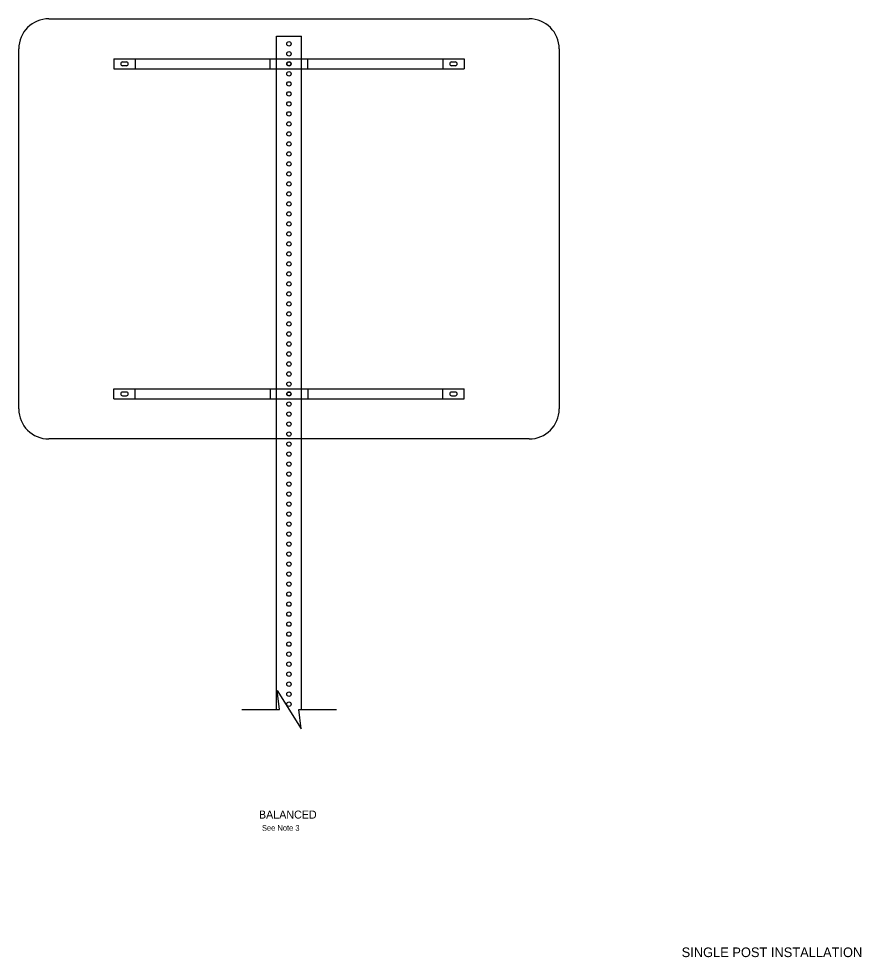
# Model space of a CAD drawing. Extents: x -875.1 to -854.6, y 534.6 to 546.7.
# Drawn here: x -875.09 to -868.08, y 538.09 to 545.91 of the extents above; entities that cross this region are included whole.
import ezdxf

# ---------------------------------------------------------------- set-up
doc = ezdxf.new("R2010")
doc.units = 0
for name, color, linetype in [('str_Misc-Steel-A', 7, 'Continuous'), ('str_Misc-Steel-B', 7, 'Continuous'), ('tcd_NO-PLOT', 7, 'Continuous'), ('tcd_SIGN-ROADSIDE', 7, 'Continuous')]:
    doc.layers.add(name, color=color, linetype=linetype)

msp = doc.modelspace()

# ---------------------------------------------------------------- linework, layer by layer
at = {"layer": 'str_Misc-Steel-A'}
for p, q in [((-874.301, 545.5718), (-871.3843, 545.5718)), ((-874.301, 545.5718), (-874.301, 545.4884)), ((-874.228, 545.5457), (-874.1968, 545.5457)), ((-874.1968, 545.5145), (-874.228, 545.5145)), ((-874.1239, 545.5718), (-874.1239, 545.4884)), ((-872.9989, 545.4884), (-872.9989, 545.5718)), ((-872.6864, 545.4884), (-872.6864, 545.5718)), ((-871.5614, 545.5718), (-871.5614, 545.4884)), ((-871.4885, 545.5457), (-871.4572, 545.5457)), ((-871.4572, 545.5145), (-871.4885, 545.5145)), ((-871.3843, 545.5718), (-871.3843, 545.4884)), ((-874.301, 545.4884), (-871.3843, 545.4884)), ((-874.301, 542.8227), (-871.3843, 542.8227)), ((-874.301, 542.7394), (-874.301, 542.8227)), ((-874.1968, 542.7967), (-874.228, 542.7967)), ((-874.1239, 542.7394), (-874.1239, 542.8227)), ((-872.9989, 542.8227), (-872.9989, 542.7394)), ((-872.6864, 542.8227), (-872.6864, 542.7394)), ((-871.5614, 542.7394), (-871.5614, 542.8227)), ((-871.4572, 542.7967), (-871.4885, 542.7967)), ((-871.3843, 542.7394), (-871.3843, 542.8227)), ((-874.301, 542.7394), (-871.3843, 542.7394)), ((-874.228, 542.7654), (-874.1968, 542.7654)), ((-871.4885, 542.7654), (-871.4572, 542.7654))]:
    msp.add_line(p, q, dxfattribs=at)
for centre in [(-872.8426, 545.5301), (-872.8426, 542.781)]:
    msp.add_circle(centre, 0.0156, dxfattribs=at)
for centre, start, end in [((-874.228, 545.5301), 89.99968, 269.99968), ((-874.1968, 545.5301), 270.00032, 90.00032), ((-871.4885, 545.5301), 89.99968, 269.99968), ((-871.4572, 545.5301), 270.00032, 90.00032), ((-874.228, 542.781), 90.00032, 270.00032), ((-874.1968, 542.781), 269.99968, 89.99968), ((-871.4885, 542.781), 90.00032, 270.00032), ((-871.4572, 542.781), 269.99968, 89.99968)]:
    msp.add_arc(centre, 0.0156, start, end, dxfattribs=at)
at = {"layer": 'str_Misc-Steel-B'}
for centre in [(-872.8426, 545.5301), (-872.8426, 542.781)]:
    msp.add_circle(centre, 0.0182, dxfattribs=at)
at = {"layer": 'tcd_SIGN-ROADSIDE'}
for p, q in [((-872.9468, 545.7597), (-872.7385, 545.7597)), ((-872.9468, 542.4056), (-872.9468, 545.7597)), ((-872.7385, 542.4056), (-872.7385, 545.7597)), ((-870.5926, 545.6556), (-870.5926, 542.6556)), ((-870.8426, 542.4056), (-874.8426, 542.4056)), ((-872.9468, 540.1511), (-872.9468, 542.4056)), ((-872.7385, 540.1511), (-872.7385, 542.4056)), ((-872.9212, 540.1511), (-872.9412, 540.3111)), ((-872.9412, 540.3111), (-872.7412, 539.9911)), ((-873.2358, 540.1511), (-872.9212, 540.1511)), ((-872.7412, 539.9911), (-872.7612, 540.1511)), ((-872.7612, 540.1511), (-872.4465, 540.1511))]:
    msp.add_line(p, q, dxfattribs=at)
for points in [[(-874.8426, 545.9056), (-870.8426, 545.9056)], [(-875.0926, 542.6556), (-875.0926, 545.6556)]]:
    msp.add_lwpolyline(points, dxfattribs=at)
for centre in [(-872.8426, 545.6968), (-872.8426, 545.6134), (-872.8426, 545.4468), (-872.8426, 545.3634), (-872.8426, 545.2801), (-872.8426, 545.1968), (-872.8426, 545.1134), (-872.8426, 545.0301), (-872.8426, 544.9468), (-872.8426, 544.8634), (-872.8426, 544.7801), (-872.8426, 544.6968), (-872.8426, 544.6134), (-872.8426, 544.5301), (-872.8426, 544.4468), (-872.8426, 544.3634), (-872.8426, 544.2801), (-872.8426, 544.1968), (-872.8426, 544.1134), (-872.8426, 544.0301), (-872.8426, 543.9468), (-872.8426, 543.8634), (-872.8426, 543.7801), (-872.8426, 543.6968), (-872.8426, 543.6134), (-872.8426, 543.5301), (-872.8426, 543.4468), (-872.8426, 543.3634), (-872.8426, 543.2801), (-872.8426, 543.1968), (-872.8426, 543.1134), (-872.8426, 543.0301), (-872.8426, 542.9468), (-872.8426, 542.8634), (-872.8426, 542.6968), (-872.8426, 542.6134), (-872.8426, 542.5301), (-872.8426, 542.4468), (-872.8426, 542.3634), (-872.8426, 542.2801), (-872.8426, 542.1968), (-872.8427, 542.1134), (-872.8427, 542.0301), (-872.8427, 541.9468), (-872.8427, 541.8634), (-872.8427, 541.7801), (-872.8427, 541.6968), (-872.8427, 541.6134), (-872.8427, 541.5301), (-872.8427, 541.4468), (-872.8427, 541.3634), (-872.8427, 541.2801), (-872.8427, 541.1968), (-872.8427, 541.1134), (-872.8427, 541.0301), (-872.8427, 540.9468), (-872.8427, 540.8634), (-872.8427, 540.7801), (-872.8427, 540.6968), (-872.8427, 540.6134), (-872.8427, 540.5301), (-872.8427, 540.4468), (-872.8427, 540.3634), (-872.8427, 540.2801), (-872.8427, 540.1968)]:
    msp.add_circle(centre, 0.0182, dxfattribs=at)
for centre, start, end in [((-874.8426, 545.6556), 90, 180), ((-870.8426, 545.6556), 0, 90), ((-874.8426, 542.6556), 180, 270), ((-870.8426, 542.6556), 270, 0)]:
    msp.add_arc(centre, 0.25, start, end, dxfattribs=at)

# ---------------------------------------------------------------- texts
at = {"layer": 'tcd_NO-PLOT'}
for s, height, p in [('BALANCED', 0.06667, (-873.0925, 539.2438)), ('See Note 3', 0.0468, (-873.0678, 539.1427)), ('SINGLE POST INSTALLATION', 0.080004, (-869.5726, 538.0902))]:
    msp.add_text(s, height=height, dxfattribs=at).set_placement(p)

doc.saveas('drawing.dxf')
